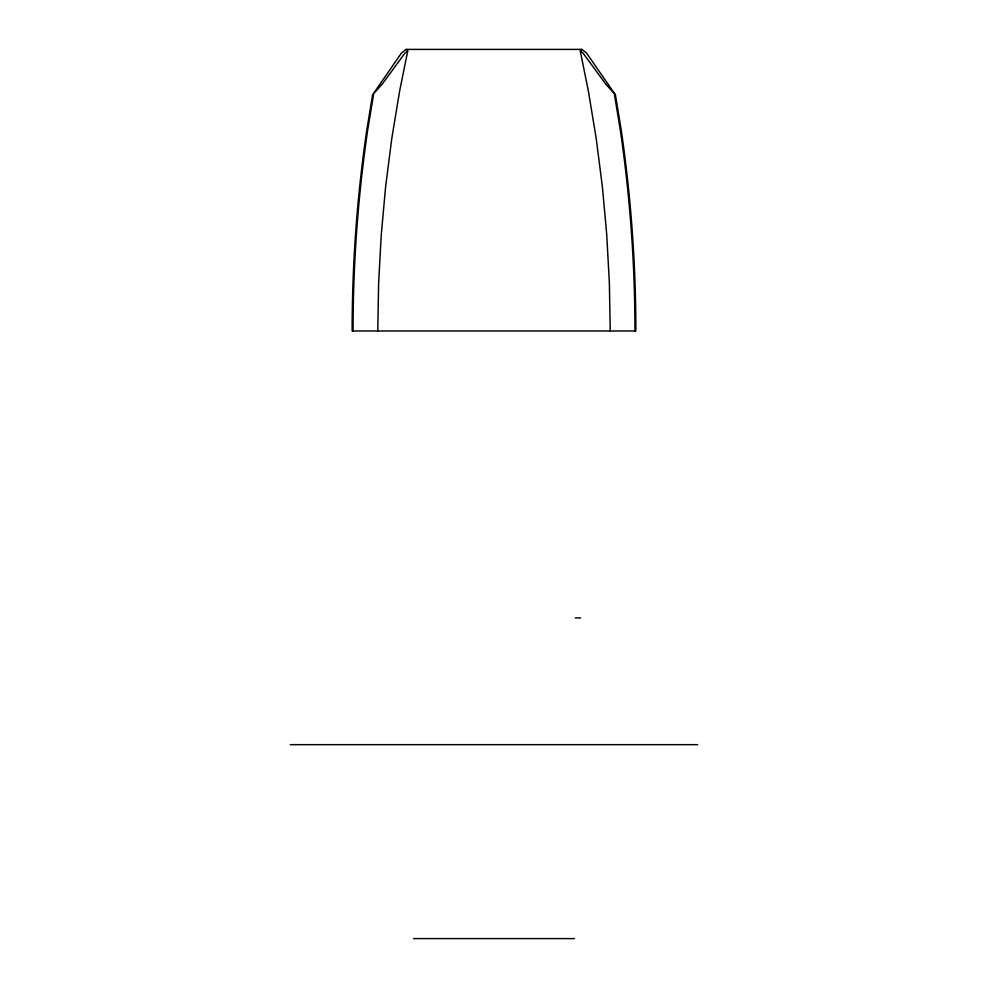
<?xml version="1.0" encoding="UTF-8"?>
<svg xmlns="http://www.w3.org/2000/svg" width="988" height="988" viewBox="0 0 988 988"><rect width="100%" height="100%" fill="white"/><g stroke="black" fill="none" stroke-linecap="round" stroke-linejoin="round"><path stroke-width="1.48" d="M377.762 330.98L378.639 282.778L381.269 234.65L385.629 186.646L391.742 138.839L399.584 91.279L407.711 51.141L406.562 49.4M610.238 330.98L609.361 282.778L606.731 234.65L602.371 186.646L596.258 138.839L588.416 91.279L580.289 51.141L581.438 49.4M372.587 94.836L366.77 130.169A1387.695 1387.695 0 0 0 352.16 330.98L635.84 330.98A1387.695 1387.695 0 0 0 621.23 130.169L615.413 94.836L586.539 53.019L581.907 49.4L406.093 49.4L401.461 53.019L372.587 94.836L382.146 84.215L405.018 53.019L407.711 51.141M373.526 94.663L367.647 130.293A1386.806 1386.806 0 0 0 353.062 330.98M575.251 617.908L580.623 617.908M290.324 744.668L697.676 744.668M413.552 938.6L574.448 938.6M580.289 51.141L582.982 53.019L605.854 84.215L615.413 94.836M614.474 94.663L620.353 130.293A1386.806 1386.806 0 0 1 634.938 330.98"/></g></svg>
